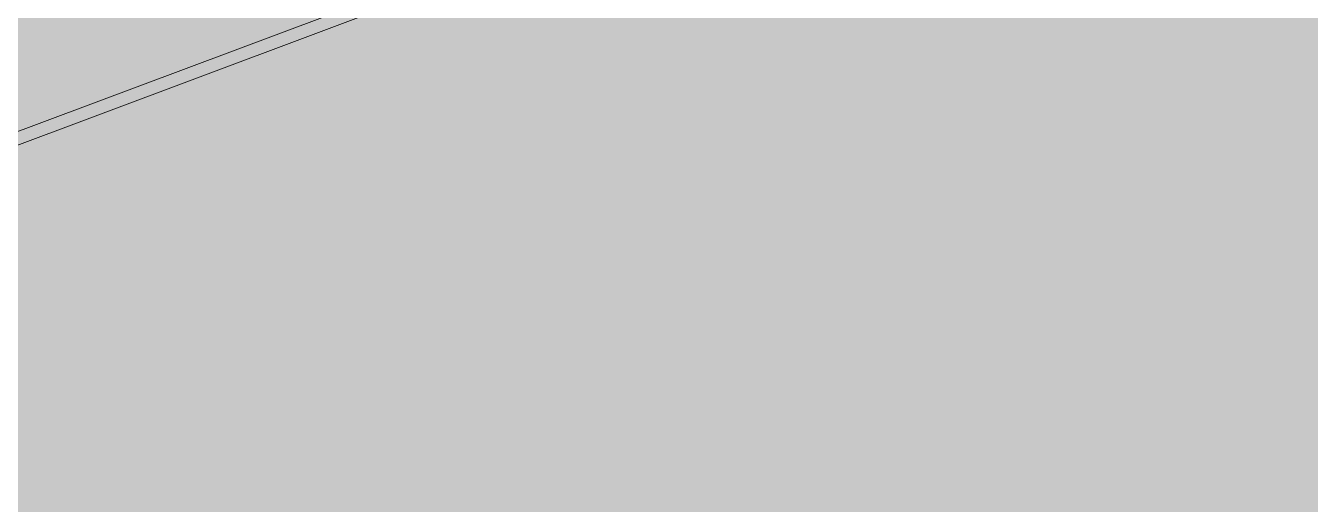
# Paper-space layout '03 3D Building and Roof' of a CAD drawing. Header units: millimetres. Extents: x 5 to 415, y 5 to 292.
# Drawn here: x 124.88 to 133.25, y 60.66 to 63.77 of the extents above; entities that cross this region are included whole.
import ezdxf

# ---------------------------------------------------------------- set-up
doc = ezdxf.new("R2010")
doc.units = ezdxf.units.MM
doc.layers.add('EXISTING', color=7, linetype='Continuous')
doc.layers.add('IMAGES', color=7, linetype='Continuous')

# ---------------------------------------------------------------- blocks, each defined once
blk = doc.blocks.new('SHEET_03')
at = {"layer": 'EXISTING', "color": 250, "lineweight": 9}
for p, q in [((96.0607, 52.3058), (211.6034, 95.5888)), ((96.0607, 52.2184), (211.6034, 95.5014))]:
    blk.add_line(p, q, dxfattribs=at)
at = {"layer": 'IMAGES', "color": 7}
for points in [[(123.2559, 63.6571), (125.1409, 63.6571), (123.2559, 63.8286), (125.1409, 63.8286)], [(125.1409, 63.6571), (125.4836, 63.6571), (125.1409, 63.8286), (125.4836, 63.8286)], [(125.4836, 63.6571), (125.655, 63.6571), (125.4836, 63.8286), (125.655, 63.8286)], [(125.655, 63.6571), (125.8263, 63.6571), (125.655, 63.8286), (125.8263, 63.8286)], [(125.8263, 63.6571), (125.9977, 63.6571), (125.8263, 63.8286), (125.9977, 63.8286)], [(125.9977, 63.6571), (126.1691, 63.6571), (125.9977, 63.8286), (126.1691, 63.8286)], [(126.1691, 63.6571), (126.3404, 63.6571), (126.1691, 63.8286), (126.3404, 63.8286)], [(126.3404, 63.6571), (126.5118, 63.6571), (126.3404, 63.8286), (126.5118, 63.8286)], [(126.5118, 63.6571), (126.6832, 63.6571), (126.5118, 63.8286), (126.6832, 63.8286)], [(126.6832, 63.6571), (127.1973, 63.6571), (126.6832, 63.8286), (127.1973, 63.8286)], [(127.1973, 63.6571), (127.3686, 63.6571), (127.1973, 63.8286), (127.3686, 63.8286)], [(127.3686, 63.6571), (127.54, 63.6571), (127.3686, 63.8286), (127.54, 63.8286)], [(127.54, 63.6571), (127.8827, 63.6571), (127.54, 63.8286), (127.8827, 63.8286)], [(127.8827, 63.6571), (172.2658, 63.6571), (127.8827, 63.8286), (172.2658, 63.8286)], [(124.7982, 63.4857), (124.9695, 63.4857), (124.7982, 63.6571), (124.9695, 63.6571)], [(124.9695, 63.4857), (125.1409, 63.4857), (124.9695, 63.6571), (125.1409, 63.6571)], [(125.1409, 63.4857), (125.3123, 63.4857), (125.1409, 63.6571), (125.3123, 63.6571)], [(125.3123, 63.4857), (125.4836, 63.4857), (125.3123, 63.6571), (125.4836, 63.6571)], [(125.4836, 63.4857), (125.655, 63.4857), (125.4836, 63.6571), (125.655, 63.6571)], [(125.655, 63.4857), (125.8263, 63.4857), (125.655, 63.6571), (125.8263, 63.6571)], [(125.8263, 63.4857), (125.9977, 63.4857), (125.8263, 63.6571), (125.9977, 63.6571)], [(125.9977, 63.4857), (126.1691, 63.4857), (125.9977, 63.6571), (126.1691, 63.6571)], [(126.1691, 63.3143), (126.3404, 63.3143), (126.1691, 63.6571), (126.3404, 63.6571)], [(126.3404, 63.4857), (126.6832, 63.4857), (126.3404, 63.6571), (126.6832, 63.6571)], [(126.6832, 63.4857), (126.8545, 63.4857), (126.6832, 63.6571), (126.8545, 63.6571)], [(126.8545, 63.4857), (127.0259, 63.4857), (126.8545, 63.6571), (127.0259, 63.6571)], [(127.0259, 63.4857), (127.3686, 63.4857), (127.0259, 63.6571), (127.3686, 63.6571)], [(127.3686, 63.4857), (127.54, 63.4857), (127.3686, 63.6571), (127.54, 63.6571)], [(127.54, 63.4857), (171.7517, 63.4857), (127.54, 63.6571), (171.7517, 63.6571)], [(124.7982, 63.3143), (124.9695, 63.3143), (124.7982, 63.4857), (124.9695, 63.4857)], [(124.9695, 63.3143), (125.1409, 63.3143), (124.9695, 63.4857), (125.1409, 63.4857)], [(125.1409, 63.3143), (125.3123, 63.3143), (125.1409, 63.4857), (125.3123, 63.4857)], [(125.3123, 63.3143), (125.4836, 63.3143), (125.3123, 63.4857), (125.4836, 63.4857)], [(125.4836, 63.3143), (125.655, 63.3143), (125.4836, 63.4857), (125.655, 63.4857)], [(125.655, 63.1429), (125.8263, 63.1429), (125.655, 63.4857), (125.8263, 63.4857)], [(125.8263, 63.3143), (125.9977, 63.3143), (125.8263, 63.4857), (125.9977, 63.4857)], [(125.9977, 63.3143), (126.1691, 63.3143), (125.9977, 63.4857), (126.1691, 63.4857)], [(126.3404, 63.3143), (126.5118, 63.3143), (126.3404, 63.4857), (126.5118, 63.4857)], [(126.5118, 63.3143), (126.6832, 63.3143), (126.5118, 63.4857), (126.6832, 63.4857)], [(126.6832, 63.3143), (127.0259, 63.3143), (126.6832, 63.4857), (127.0259, 63.4857)], [(127.0259, 63.3143), (171.4089, 63.3143), (127.0259, 63.4857), (171.4089, 63.4857)], [(124.7982, 63.1429), (124.9695, 63.1429), (124.7982, 63.3143), (124.9695, 63.3143)], [(124.9695, 63.1429), (125.1409, 63.1429), (124.9695, 63.3143), (125.1409, 63.3143)], [(125.1409, 63.1429), (125.3123, 63.1429), (125.1409, 63.3143), (125.3123, 63.3143)], [(125.3123, 63.1429), (125.655, 63.1429), (125.3123, 63.3143), (125.655, 63.3143)], [(125.8263, 63.1429), (125.9977, 63.1429), (125.8263, 63.3143), (125.9977, 63.3143)], [(125.9977, 63.1429), (126.1691, 63.1429), (125.9977, 63.3143), (126.1691, 63.3143)], [(126.1691, 63.1429), (126.3404, 63.1429), (126.1691, 63.3143), (126.3404, 63.3143)], [(126.3404, 63.1429), (126.6832, 63.1429), (126.3404, 63.3143), (126.6832, 63.3143)], [(126.6832, 63.1429), (171.0662, 63.1429), (126.6832, 63.3143), (171.0662, 63.3143)], [(124.7982, 62.8), (124.9695, 62.8), (124.7982, 63.1429), (124.9695, 63.1429)], [(124.9695, 62.9714), (125.1409, 62.9714), (124.9695, 63.1429), (125.1409, 63.1429)], [(125.1409, 62.9714), (125.3123, 62.9714), (125.1409, 63.1429), (125.3123, 63.1429)], [(125.3123, 62.9714), (125.4836, 62.9714), (125.3123, 63.1429), (125.4836, 63.1429)], [(125.4836, 62.9714), (125.9977, 62.9714), (125.4836, 63.1429), (125.9977, 63.1429)], [(125.9977, 62.9714), (126.1691, 62.9714), (125.9977, 63.1429), (126.1691, 63.1429)], [(126.1691, 62.9714), (170.5521, 62.9714), (126.1691, 63.1429), (170.5521, 63.1429)], [(124.9695, 62.8), (125.3123, 62.8), (124.9695, 62.9714), (125.3123, 62.9714)], [(125.3123, 62.8), (125.4836, 62.8), (125.3123, 62.9714), (125.4836, 62.9714)], [(125.4836, 62.8), (170.038, 62.8), (125.4836, 62.9714), (170.038, 62.9714)], [(124.7982, 62.6286), (124.9695, 62.6286), (124.7982, 62.8), (124.9695, 62.8)], [(124.9695, 62.6286), (125.3123, 62.6286), (124.9695, 62.8), (125.3123, 62.8)], [(125.3123, 62.6286), (169.6953, 62.6286), (125.3123, 62.8), (169.6953, 62.8)], [(124.7982, 62.4571), (169.1812, 62.4571), (124.7982, 62.6286), (169.1812, 62.6286)], [(124.1127, 62.2857), (168.6671, 62.2857), (124.1127, 62.4571), (168.6671, 62.4571)], [(123.77, 62.1143), (168.3244, 62.1143), (123.77, 62.2857), (168.3244, 62.2857)], [(123.2559, 61.9429), (167.639, 61.9429), (123.2559, 62.1143), (167.639, 62.1143)], [(122.9132, 61.7714), (167.4676, 61.7714), (122.9132, 61.9429), (167.4676, 61.9429)], [(122.3991, 61.6), (166.7821, 61.6), (122.3991, 61.7714), (166.7821, 61.7714)], [(121.885, 61.4286), (166.268, 61.4286), (121.885, 61.6), (166.268, 61.6)], [(121.5423, 61.2571), (165.9253, 61.2571), (121.5423, 61.4286), (165.9253, 61.4286)], [(121.0282, 61.0857), (165.4112, 61.0857), (121.0282, 61.2571), (165.4112, 61.2571)], [(120.6855, 60.9143), (165.0685, 60.9143), (120.6855, 61.0857), (165.0685, 61.0857)], [(120.1714, 60.7429), (164.5544, 60.7429), (120.1714, 60.9143), (164.5544, 60.9143)], [(119.6573, 60.5714), (164.0403, 60.5714), (119.6573, 60.7429), (164.0403, 60.7429)]]:
    blk.add_solid(points, dxfattribs=at)

psp = doc.layouts.new('03 3D Building and Roof')

# ---------------------------------------------------------------- block references
psp.add_blockref('SHEET_03', (0, 0))

doc.saveas('drawing.dxf')
